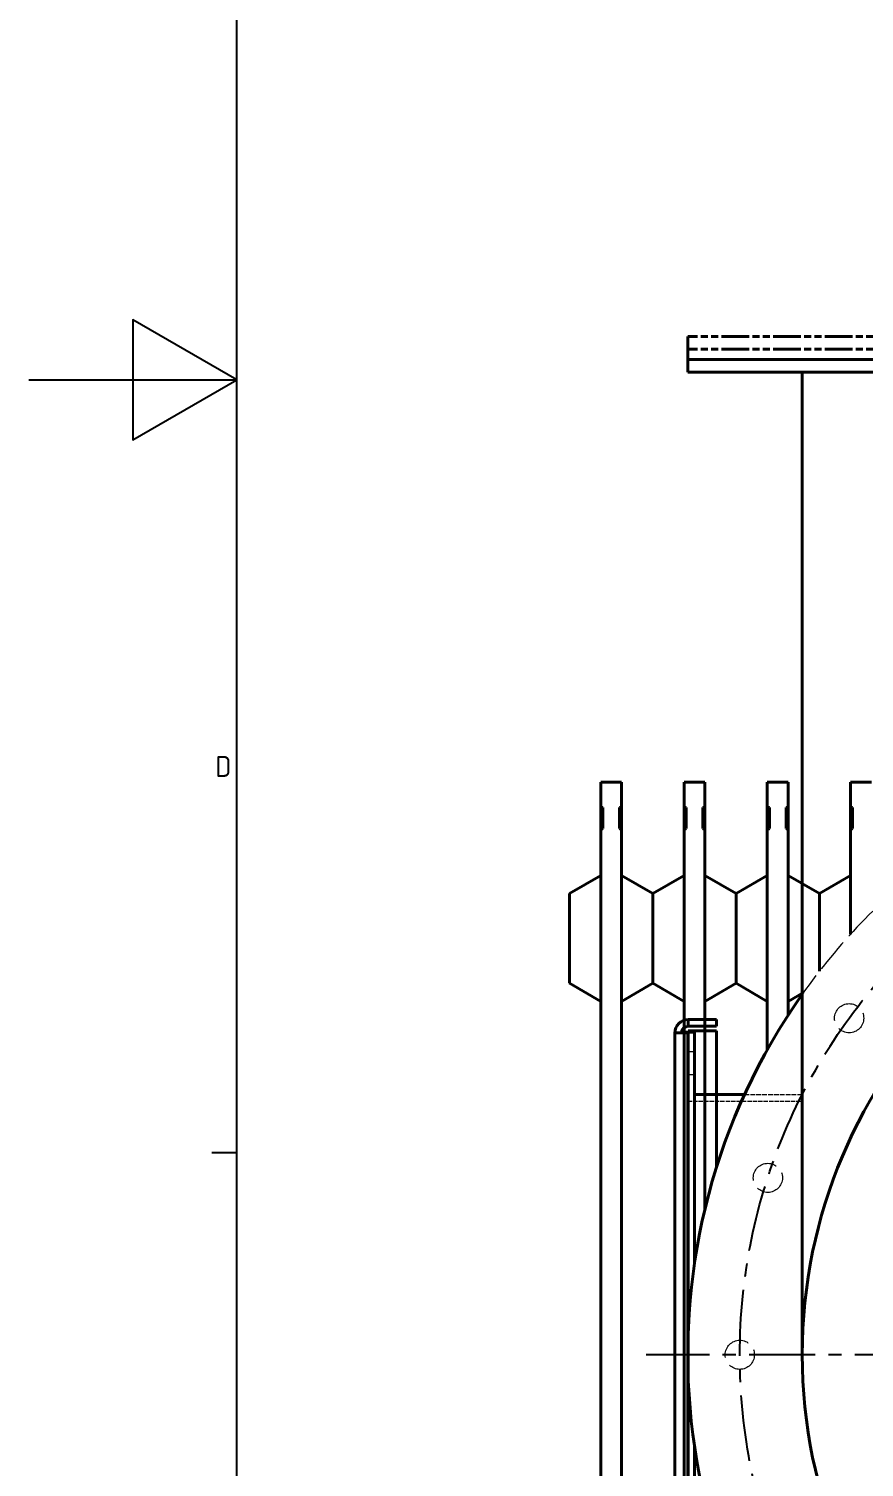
# Model space of a CAD drawing. Header units: millimetres. Extents: x 9486 to 14955, y -8999 to 1872.
# Drawn here: x 9486 to 9887, y -8036 to -7346 of the extents above; entities that cross this region are included whole.
import ezdxf

# ---------------------------------------------------------------- set-up
doc = ezdxf.new("R2010")
doc.units = ezdxf.units.MM
for name, pattern in [('CENTER', [50.8, 31.75, -6.35, 6.35, -6.35]), ('DASHED', [0.2067, 0.1654, -0.0413]), ('DOUBLE_DASH_CHAIN', [1.2403, 0.6614, -0.0827, 0.1654, -0.0827, 0.1654, -0.0827])]:
    doc.linetypes.add(name, pattern=pattern)
for name, color, linetype, lineweight in [('가려진 것(ISO)', 2, 'DASHED', 18), ('가시적인 것(ISO)', 3, 'Continuous', 40), ('경계(ISO)', 7, 'Continuous', 25)]:
    doc.layers.add(name, color=color, linetype=linetype, lineweight=lineweight)
doc.styles.add('문자 텍스트_PSTEK_POSCO', font='isocp.shx')

# ---------------------------------------------------------------- blocks, each defined once
blk = doc.blocks.new('경계 Default Border')
at = {"layer": '경계(ISO)'}
blk.add_line((20, 222.75), (17.6, 222.75), dxfattribs=at)
at = {"layer": '경계(ISO)', "flags": 128}
for points in [[(20, 20), (20, 574), (821, 574), (821, 20), (20, 20)], [(0, 297), (20, 297), (10, 302.77), (10, 291.23), (20, 297)]]:
    blk.add_lwpolyline(points, dxfattribs=at)
at = {"layer": '경계(ISO)', "color": 2, "insert": (17.92, 258.86), "char_height": 2, "attachment_point": 7, "style": '문자 텍스트_PSTEK_POSCO'}
blk.add_mtext('D', dxfattribs=at)
blk = doc.blocks.new('A$C1B500327')
at = {"color": 1, "linetype": 'CENTER'}
blk.add_line((320, 0), (-320, 0), dxfattribs=at)
blk.add_circle((0, 0), 275, dxfattribs=at)
at = {"layer": '가려진 것(ISO)', "ltscale": 1.218906}
for p, q in [((-296.8, 145.5), (-300, 145.5)), ((-296.8, 134.5), (-300, 134.5))]:
    blk.add_line(p, q, dxfattribs=at)
at = {"layer": '가려진 것(ISO)', "ltscale": 13.665871}
blk.add_line((-272.72, 125), (-245, 125), dxfattribs=at)
at = {"layer": '가려진 것(ISO)', "ltscale": 12.594825}
blk.add_line((-300, 121.8), (-245, 121.8), dxfattribs=at)
at = {"layer": '가려진 것(ISO)', "ltscale": 100}
for centre in [(-222.48, 161.64), (-261.54, 84.98), (-275, 0)]:
    blk.add_circle(centre, 7, dxfattribs=at)
blk.add_arc((0, 0), 300, 305.24751, 144.75249, dxfattribs=at)
at = {"layer": '가시적인 것(ISO)', "color": 6, "linetype": 'DOUBLE_DASH_CHAIN', "ltscale": 20}
for p, q in [((300, 489), (-300, 489)), ((-300, 483), (-300, 489)), ((300, 483), (-300, 483))]:
    blk.add_line(p, q, dxfattribs=at)
at = {"layer": '가시적인 것(ISO)'}
for p, q in [((-300, 472), (-300, 483)), ((300, 478), (-300, 478)), ((300, 472), (-300, 472)), ((-245, 0), (-245, 472)), ((-286.2, 161), (-299.8, 161)), ((-299.8, 157.8), (-299.8, 161)), ((-286.2, 157.8), (-286.2, 161)), ((-299.8, 154.6), (-306.2, 154.6)), ((-306.2, -154.6), (-306.2, 154.6)), ((-300, 155), (-303, 155)), ((-303, 154.6), (-303, 155)), ((-300, 154.6), (-300, 155)), ((-300, 155), (-299.8, 155)), ((-300, 154.6), (-300, 155)), ((-300, -155), (-300, 155)), ((-300, 155), (-296.8, 155)), ((-299.8, 157.8), (-286.2, 157.8)), ((-299.8, 154.6), (-299.8, 155.54)), ((-299.8, 155.54), (-286.2, 155.54)), ((-299.8, 154.6), (-299.8, -154.6)), ((-296.8, 155), (-296.8, 43.7)), ((-286.2, 155.54), (-286.2, 89.94)), ((-296.8, 125), (-272.72, 125)), ((-296.8, -43.7), (-296.8, -155))]:
    blk.add_line(p, q, dxfattribs=at)
blk.add_circle((0, 0), 245, dxfattribs=at)
for centre, radius, start, end in [((0, 0), 300, 144.75249, 305.24751), ((-299.8, 154.6), 6.4, 90, 180), ((-299.8, 154.6), 3.2, 90, 172.81924)]:
    blk.add_arc(centre, radius, start, end, dxfattribs=at)

msp = doc.modelspace()

# ---------------------------------------------------------------- linework, layer by layer
at = {"layer": '가시적인 것(ISO)'}
for p, q in [((9760.823, -7707.389), (9760.823, -7713.42)), ((9760.823, -7707.389), (9770.823, -7707.389)), ((9770.823, -7713.42), (9770.823, -7707.389)), ((9800.823, -7707.389), (9800.823, -7713.42)), ((9800.823, -7707.389), (9810.823, -7707.389)), ((9810.823, -7713.42), (9810.823, -7707.389)), ((9840.823, -7707.389), (9840.823, -7713.42)), ((9840.823, -7707.389), (9850.823, -7707.389)), ((9850.823, -7713.42), (9850.823, -7707.389)), ((9880.823, -7707.389), (9880.823, -7713.42)), ((9880.823, -7707.389), (9890.823, -7707.389)), ((9760.823, -7719.17), (9760.823, -7713.42)), ((9770.823, -7713.42), (9770.823, -7719.17)), ((9800.823, -7719.17), (9800.823, -7713.42)), ((9810.823, -7713.42), (9810.823, -7719.17)), ((9840.823, -7719.17), (9840.823, -7713.42)), ((9850.823, -7713.42), (9850.823, -7719.17)), ((9880.823, -7719.17), (9880.823, -7713.42)), ((9760.823, -7719.17), (9761.823, -7719.603)), ((9760.823, -7730.089), (9760.823, -7719.17)), ((9761.823, -7719.603), (9761.823, -7729.655)), ((9769.823, -7719.603), (9770.823, -7719.17)), ((9769.823, -7729.655), (9769.823, -7719.603)), ((9770.823, -7719.17), (9770.823, -7730.089)), ((9800.823, -7719.17), (9801.823, -7719.603)), ((9800.823, -7730.089), (9800.823, -7719.17)), ((9801.823, -7719.603), (9801.823, -7729.655)), ((9809.823, -7719.603), (9810.823, -7719.17)), ((9809.823, -7729.655), (9809.823, -7719.603)), ((9810.823, -7719.17), (9810.823, -7730.089)), ((9840.823, -7719.17), (9841.823, -7719.603)), ((9840.823, -7730.089), (9840.823, -7719.17)), ((9841.823, -7719.603), (9841.823, -7729.655)), ((9849.823, -7719.603), (9850.823, -7719.17)), ((9849.823, -7729.655), (9849.823, -7719.603)), ((9850.823, -7719.17), (9850.823, -7730.089)), ((9880.823, -7719.17), (9881.823, -7719.603)), ((9880.823, -7730.089), (9880.823, -7719.17)), ((9881.823, -7719.603), (9881.823, -7729.655)), ((9761.823, -7729.655), (9760.823, -7730.089)), ((9760.823, -7735.931), (9760.823, -7730.089)), ((9770.823, -7730.089), (9769.823, -7729.655)), ((9770.823, -7730.089), (9770.823, -7735.931)), ((9801.823, -7729.655), (9800.823, -7730.089)), ((9800.823, -7735.931), (9800.823, -7730.089)), ((9810.823, -7730.089), (9809.823, -7729.655)), ((9810.823, -7730.089), (9810.823, -7735.931)), ((9841.823, -7729.655), (9840.823, -7730.089)), ((9840.823, -7735.931), (9840.823, -7730.089)), ((9850.823, -7730.089), (9849.823, -7729.655)), ((9850.823, -7730.089), (9850.823, -7735.931)), ((9881.823, -7729.655), (9880.823, -7730.089)), ((9880.823, -7735.931), (9880.823, -7730.089)), ((9760.823, -7735.931), (9760.823, -7759.423)), ((9770.823, -7759.423), (9770.823, -7735.931)), ((9800.823, -7735.931), (9800.823, -7759.423)), ((9810.823, -7759.423), (9810.823, -7735.931)), ((9840.823, -7735.931), (9840.823, -7759.423)), ((9850.823, -7759.423), (9850.823, -7735.931)), ((9880.823, -7735.931), (9880.823, -7759.423)), ((9745.823, -7760.799), (9760.823, -7752.139)), ((9785.823, -7760.799), (9770.823, -7752.139)), ((9785.823, -7760.799), (9800.823, -7752.139)), ((9825.823, -7760.799), (9810.823, -7752.139)), ((9825.823, -7760.799), (9840.823, -7752.139)), ((9865.823, -7760.799), (9850.823, -7752.139)), ((9865.823, -7760.799), (9880.823, -7752.139)), ((9745.823, -7760.799), (9745.823, -7803.979)), ((9760.823, -8405.355), (9760.823, -7759.423)), ((9770.823, -7759.423), (9770.823, -8405.355)), ((9785.823, -7760.799), (9785.823, -7803.979)), ((9800.823, -8405.355), (9800.823, -7759.423)), ((9810.823, -7759.423), (9810.823, -7912.727)), ((9825.823, -7760.799), (9825.823, -7803.979)), ((9840.823, -7835.894), (9840.823, -7759.423)), ((9850.823, -7759.423), (9850.823, -7819.304)), ((9865.823, -7760.799), (9865.823, -7798.199)), ((9880.823, -7780.387), (9880.823, -7759.423)), ((9745.823, -7803.979), (9760.823, -7812.639)), ((9785.823, -7803.979), (9770.823, -7812.639)), ((9785.823, -7803.979), (9800.823, -7812.639)), ((9825.823, -7803.979), (9810.823, -7812.639)), ((9825.823, -7803.979), (9840.823, -7812.639)), ((9858.276, -7808.336), (9850.823, -7812.639))]:
    msp.add_line(p, q, dxfattribs=at)

# ---------------------------------------------------------------- block references
at = {"xscale": 5, "yscale": 5, "zscale": 5}
msp.add_blockref('경계 Default Border', (9486.075, -8999.12), dxfattribs=at)
msp.add_blockref('A$C1B500327', (10102.623, -7982.389))

doc.saveas('drawing.dxf')
